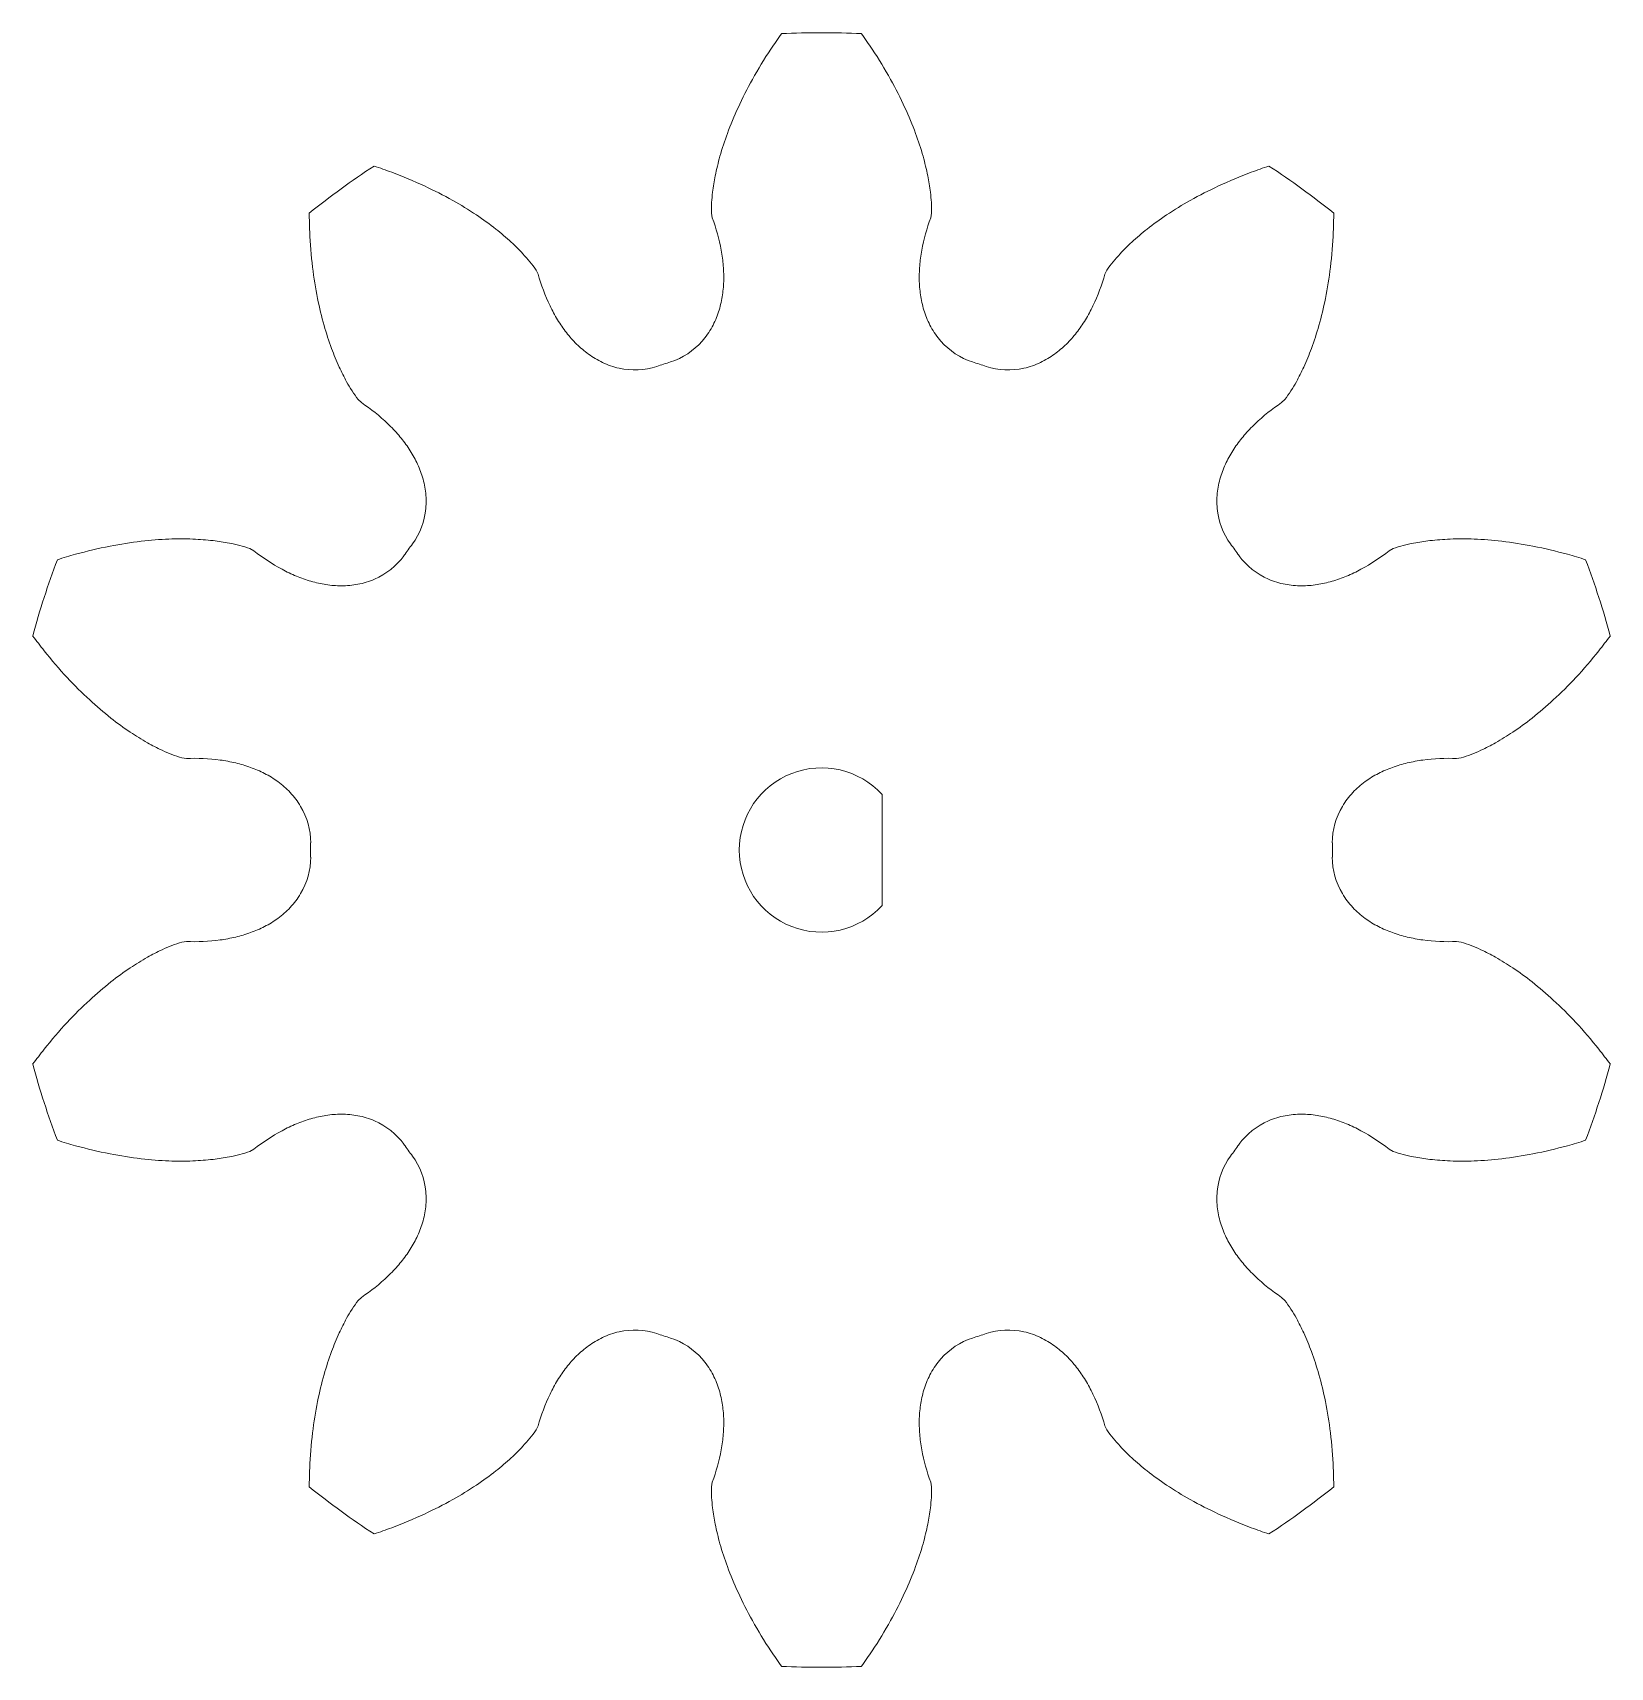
# Model space of a CAD drawing. Header units: inches. Extents: x 0.19 to 2.01, y 0.06 to 1.94.
import ezdxf

# ---------------------------------------------------------------- set-up
doc = ezdxf.new("R2010")
doc.units = ezdxf.units.IN
doc.header["$MEASUREMENT"] = 0
doc.layers.add('Cut', color=1, linetype='Continuous', lineweight=0, true_color=0xff0000)

msp = doc.modelspace()

# ---------------------------------------------------------------- linework, layer by layer
at = {"layer": 'Cut', "color": 1, "linetype": 'Continuous', "lineweight": 0, "true_color": 0xff0000}
for p, q in [((0.9728, 1.7361), (0.9738, 1.731)), ((1.2262, 1.731), (1.2272, 1.7361)), ((0.7724, 1.6656), (0.7702, 1.6703)), ((1.4298, 1.6703), (1.4276, 1.6656)), ((0.5644, 1.5207), (0.5682, 1.5172)), ((1.6318, 1.5172), (1.6356, 1.5207)), ((0.4438, 1.3459), (0.4393, 1.3484)), ((1.7607, 1.3484), (1.7562, 1.3459)), ((0.3607, 1.1065), (0.3658, 1.1058)), ((1.8342, 1.1058), (1.8393, 1.1065)), ((1.17, 0.9358), (1.17, 1.0642)), ((0.3658, 0.8942), (0.3607, 0.8935)), ((1.8393, 0.8935), (1.8342, 0.8942)), ((0.4393, 0.6516), (0.4438, 0.6541)), ((1.7562, 0.6541), (1.7607, 0.6516)), ((0.5682, 0.4828), (0.5644, 0.4793)), ((1.6356, 0.4793), (1.6318, 0.4828)), ((0.7702, 0.3297), (0.7724, 0.3344)), ((1.4276, 0.3344), (1.4298, 0.3297)), ((0.9738, 0.269), (0.9728, 0.2639)), ((1.2272, 0.2639), (1.2262, 0.269))]:
    msp.add_line(p, q, dxfattribs=at)
for radius, start, end in [(0.9449, 87.1938, 92.8062), (0.9449, 123.1938, 128.8062), (0.9449, 51.1938, 56.8062), (0.5906, 107.1948, 108.8052), (0.5906, 71.1948, 72.8052), (0.5906, 143.1948, 144.8052), (0.5906, 35.1948, 36.8052), (0.9449, 159.1938, 164.8062), (0.9449, 15.1938, 20.8062), (0.5906, 179.1948, 180.8052), (0.5906, 359.1948, 0.8052), (0.9449, 195.1938, 200.8062), (0.9449, 339.1938, 344.8062), (0.5906, 215.1948, 216.8052), (0.5906, 323.1948, 324.8052), (0.5906, 251.1948, 252.8052), (0.5906, 287.1948, 288.8052), (0.9449, 231.1938, 236.8062), (0.9449, 303.1938, 308.8062), (0.9449, 267.1938, 272.8062)]:
    msp.add_arc((1.1, 1), radius, start, end, dxfattribs=at)
at = {"layer": 'Cut'}
msp.add_arc((1.1, 1), 0.095, 42.5369, 317.4631, dxfattribs=at)
at = {"layer": 'Cut', "color": 1, "linetype": 'Continuous', "lineweight": 0, "true_color": 0xff0000}
for points, knots in [([(1.0537, 1.9437), (1.0495, 1.9378), (1.0376, 1.9206), (1.0204, 1.8923), (1.0038, 1.8597), (0.9914, 1.8299), (0.9827, 1.8035), (0.9772, 1.7808), (0.9735, 1.7588), (0.9726, 1.7443), (0.9728, 1.7361)], [0.2450641, 0.2450641, 0.2450641, 0.2450641, 0.3177538, 0.4545519, 0.5766307, 0.6839903, 0.7766307, 0.8545518, 0.9177538, 1, 1, 1, 1]), ([(1.2272, 1.7361), (1.2274, 1.7443), (1.2265, 1.7588), (1.2228, 1.7808), (1.2173, 1.8035), (1.2086, 1.8299), (1.1962, 1.8597), (1.1796, 1.8923), (1.1624, 1.9206), (1.1505, 1.9378), (1.1463, 1.9437)], [0, 0, 0, 0, 0.0822462, 0.1454482, 0.2233693, 0.3160097, 0.4233693, 0.5454481, 0.6822462, 0.7549359, 0.7549359, 0.7549359, 0.7549359]), ([(0.7702, 1.6703), (0.7656, 1.677), (0.7563, 1.6882), (0.7404, 1.7039), (0.7226, 1.719), (0.7, 1.7353), (0.6726, 1.7521), (0.6399, 1.7687), (0.6093, 1.7815), (0.5896, 1.7884), (0.5827, 1.7907)], [0, 0, 0, 0, 0.0822462, 0.1454482, 0.2233693, 0.3160097, 0.4233693, 0.5454481, 0.6822462, 0.7549359, 0.7549359, 0.7549359, 0.7549359]), ([(1.6173, 1.7907), (1.6104, 1.7884), (1.5907, 1.7815), (1.5601, 1.7687), (1.5274, 1.7521), (1.5, 1.7353), (1.4774, 1.719), (1.4596, 1.7039), (1.4437, 1.6882), (1.4344, 1.677), (1.4298, 1.6703)], [0.2450641, 0.2450641, 0.2450641, 0.2450641, 0.3177538, 0.4545519, 0.5766307, 0.6839903, 0.7766307, 0.8545518, 0.9177538, 1, 1, 1, 1]), ([(0.5079, 1.7363), (0.5079, 1.7291), (0.5084, 1.7081), (0.5111, 1.6751), (0.5168, 1.6389), (0.5243, 1.6076), (0.5328, 1.5812), (0.5417, 1.5595), (0.5517, 1.5396), (0.5594, 1.5272), (0.5644, 1.5207)], [0.2450641, 0.2450641, 0.2450641, 0.2450641, 0.3177538, 0.4545519, 0.5766307, 0.6839903, 0.7766307, 0.8545518, 0.9177538, 1, 1, 1, 1]), ([(0.9738, 1.731), (0.9782, 1.7188), (0.9834, 1.7003), (0.9868, 1.6754), (0.9873, 1.6573), (0.9856, 1.6395), (0.9814, 1.6217), (0.9739, 1.6041), (0.958, 1.5811), (0.9395, 1.5686), (0.9254, 1.5642)], [0, 0, 0, 0, 0.2001255, 0.2943484, 0.386168, 0.4772314, 0.5697454, 0.6664499, 0.7701126, 0.9964459, 0.9964459, 0.9964459, 0.9964459]), ([(1.2746, 1.5642), (1.2605, 1.5686), (1.242, 1.5811), (1.2261, 1.6041), (1.2186, 1.6217), (1.2144, 1.6395), (1.2127, 1.6573), (1.2132, 1.6754), (1.2166, 1.7003), (1.2218, 1.7188), (1.2262, 1.731)], [0.0035541, 0.0035541, 0.0035541, 0.0035541, 0.2298874, 0.3335501, 0.4302546, 0.5227686, 0.613832, 0.7056516, 0.7998745, 1, 1, 1, 1]), ([(1.6356, 1.5207), (1.6406, 1.5272), (1.6483, 1.5396), (1.6583, 1.5595), (1.6672, 1.5812), (1.6757, 1.6076), (1.6832, 1.6389), (1.6889, 1.6751), (1.6916, 1.7081), (1.6921, 1.7291), (1.6921, 1.7363)], [0, 0, 0, 0, 0.0822462, 0.1454482, 0.2233693, 0.3160097, 0.4233693, 0.5454481, 0.6822462, 0.7549359, 0.7549359, 0.7549359, 0.7549359]), ([(0.9096, 1.559), (0.8956, 1.5543), (0.8734, 1.5536), (0.847, 1.5628), (0.8305, 1.5727), (0.8167, 1.5846), (0.8048, 1.598), (0.7946, 1.6129), (0.7827, 1.6351), (0.776, 1.6531), (0.7724, 1.6656)], [0.0035541, 0.0035541, 0.0035541, 0.0035541, 0.2298874, 0.3335501, 0.4302546, 0.5227686, 0.613832, 0.7056516, 0.7998745, 1, 1, 1, 1]), ([(1.4276, 1.6656), (1.424, 1.6531), (1.4173, 1.6351), (1.4054, 1.6129), (1.3952, 1.598), (1.3833, 1.5846), (1.3695, 1.5727), (1.353, 1.5628), (1.3266, 1.5536), (1.3044, 1.5543), (1.2904, 1.559)], [0, 0, 0, 0, 0.2001255, 0.2943484, 0.386168, 0.4772314, 0.5697454, 0.6664499, 0.7701126, 0.9964459, 0.9964459, 0.9964459, 0.9964459]), ([(0.5682, 1.5172), (0.579, 1.5099), (0.5941, 1.498), (0.6114, 1.4798), (0.6224, 1.4655), (0.6316, 1.4501), (0.6386, 1.4332), (0.6429, 1.4146), (0.6435, 1.3866), (0.636, 1.3657), (0.6272, 1.3538)], [0, 0, 0, 0, 0.2001255, 0.2943484, 0.386168, 0.4772314, 0.5697454, 0.6664499, 0.7701126, 0.9964459, 0.9964459, 0.9964459, 0.9964459]), ([(1.5728, 1.3538), (1.564, 1.3657), (1.5565, 1.3866), (1.5571, 1.4146), (1.5614, 1.4332), (1.5684, 1.4501), (1.5776, 1.4655), (1.5886, 1.4798), (1.6059, 1.498), (1.621, 1.5099), (1.6318, 1.5172)], [0.0035541, 0.0035541, 0.0035541, 0.0035541, 0.2298874, 0.3335501, 0.4302546, 0.5227686, 0.613832, 0.7056516, 0.7998745, 1, 1, 1, 1]), ([(0.4393, 1.3484), (0.4315, 1.3512), (0.4174, 1.3548), (0.3953, 1.3581), (0.372, 1.3598), (0.3442, 1.3598), (0.3121, 1.3572), (0.276, 1.3515), (0.2437, 1.3438), (0.2237, 1.3378), (0.2167, 1.3356)], [0, 0, 0, 0, 0.0822462, 0.1454482, 0.2233693, 0.3160097, 0.4233693, 0.5454481, 0.6822462, 0.7549359, 0.7549359, 0.7549359, 0.7549359]), ([(0.6174, 1.3404), (0.6088, 1.3283), (0.5912, 1.3147), (0.5645, 1.3066), (0.5454, 1.3049), (0.5272, 1.3064), (0.5097, 1.3103), (0.4927, 1.3164), (0.47, 1.3273), (0.454, 1.3379), (0.4438, 1.3459)], [0.0035541, 0.0035541, 0.0035541, 0.0035541, 0.2298874, 0.3335501, 0.4302546, 0.5227686, 0.613832, 0.7056516, 0.7998745, 1, 1, 1, 1]), ([(1.7562, 1.3459), (1.746, 1.3379), (1.73, 1.3273), (1.7073, 1.3164), (1.6903, 1.3103), (1.6728, 1.3064), (1.6546, 1.3049), (1.6355, 1.3066), (1.6088, 1.3147), (1.5912, 1.3283), (1.5826, 1.3404)], [0, 0, 0, 0, 0.2001255, 0.2943484, 0.386168, 0.4772314, 0.5697454, 0.6664499, 0.7701126, 0.9964459, 0.9964459, 0.9964459, 0.9964459]), ([(1.9833, 1.3356), (1.9763, 1.3378), (1.9563, 1.3438), (1.924, 1.3515), (1.8879, 1.3572), (1.8558, 1.3598), (1.828, 1.3598), (1.8047, 1.3581), (1.7826, 1.3548), (1.7685, 1.3512), (1.7607, 1.3484)], [0.2450641, 0.2450641, 0.2450641, 0.2450641, 0.3177538, 0.4545519, 0.5766307, 0.6839903, 0.7766307, 0.8545518, 0.9177538, 1, 1, 1, 1]), ([(0.1881, 1.2476), (0.1925, 1.2418), (0.2052, 1.2252), (0.2267, 1.2), (0.2527, 1.1741), (0.2771, 1.1532), (0.2995, 1.1368), (0.3194, 1.1245), (0.3392, 1.1142), (0.3528, 1.1088), (0.3607, 1.1065)], [0.2450641, 0.2450641, 0.2450641, 0.2450641, 0.3177538, 0.4545519, 0.5766307, 0.6839903, 0.7766307, 0.8545518, 0.9177538, 1, 1, 1, 1]), ([(1.8393, 1.1065), (1.8472, 1.1088), (1.8608, 1.1142), (1.8806, 1.1245), (1.9005, 1.1368), (1.9229, 1.1532), (1.9473, 1.1741), (1.9733, 1.2), (1.9948, 1.2252), (2.0075, 1.2418), (2.0119, 1.2476)], [0, 0, 0, 0, 0.0822462, 0.1454482, 0.2233693, 0.3160097, 0.4233693, 0.5454481, 0.6822462, 0.7549359, 0.7549359, 0.7549359, 0.7549359]), ([(0.3658, 1.1058), (0.3788, 1.1063), (0.398, 1.1055), (0.4227, 1.101), (0.44, 1.0959), (0.4565, 1.0888), (0.4721, 1.0793), (0.4865, 1.0667), (0.5035, 1.0445), (0.5096, 1.0231), (0.5095, 1.0083)], [0, 0, 0, 0, 0.2001255, 0.2943484, 0.386168, 0.4772314, 0.5697454, 0.6664499, 0.7701126, 0.9964459, 0.9964459, 0.9964459, 0.9964459]), ([(1.6905, 1.0083), (1.6904, 1.0231), (1.6965, 1.0445), (1.7135, 1.0667), (1.7279, 1.0793), (1.7435, 1.0888), (1.76, 1.0959), (1.7773, 1.101), (1.802, 1.1055), (1.8212, 1.1063), (1.8342, 1.1058)], [0.0035541, 0.0035541, 0.0035541, 0.0035541, 0.2298874, 0.3335501, 0.4302546, 0.5227686, 0.613832, 0.7056516, 0.7998745, 1, 1, 1, 1]), ([(0.5095, 0.9917), (0.5096, 0.9769), (0.5035, 0.9555), (0.4865, 0.9333), (0.4721, 0.9207), (0.4565, 0.9112), (0.44, 0.9041), (0.4227, 0.899), (0.398, 0.8945), (0.3788, 0.8937), (0.3658, 0.8942)], [0.0035541, 0.0035541, 0.0035541, 0.0035541, 0.2298874, 0.3335501, 0.4302546, 0.5227686, 0.613832, 0.7056516, 0.7998745, 1, 1, 1, 1]), ([(1.8342, 0.8942), (1.8212, 0.8937), (1.802, 0.8945), (1.7773, 0.899), (1.76, 0.9041), (1.7435, 0.9112), (1.7279, 0.9207), (1.7135, 0.9333), (1.6965, 0.9555), (1.6904, 0.9769), (1.6905, 0.9917)], [0, 0, 0, 0, 0.2001255, 0.2943484, 0.386168, 0.4772314, 0.5697454, 0.6664499, 0.7701126, 0.9964459, 0.9964459, 0.9964459, 0.9964459]), ([(0.3607, 0.8935), (0.3528, 0.8912), (0.3392, 0.8858), (0.3194, 0.8755), (0.2995, 0.8632), (0.2771, 0.8468), (0.2527, 0.8259), (0.2267, 0.8), (0.2052, 0.7748), (0.1925, 0.7582), (0.1881, 0.7524)], [0, 0, 0, 0, 0.0822462, 0.1454482, 0.2233693, 0.3160097, 0.4233693, 0.5454481, 0.6822462, 0.7549359, 0.7549359, 0.7549359, 0.7549359]), ([(2.0119, 0.7524), (2.0075, 0.7582), (1.9948, 0.7748), (1.9733, 0.8), (1.9473, 0.8259), (1.9229, 0.8468), (1.9005, 0.8632), (1.8806, 0.8755), (1.8608, 0.8858), (1.8472, 0.8912), (1.8393, 0.8935)], [0.2450641, 0.2450641, 0.2450641, 0.2450641, 0.3177538, 0.4545519, 0.5766307, 0.6839903, 0.7766307, 0.8545518, 0.9177538, 1, 1, 1, 1]), ([(0.4438, 0.6541), (0.454, 0.6621), (0.47, 0.6727), (0.4927, 0.6836), (0.5097, 0.6897), (0.5272, 0.6936), (0.5454, 0.6951), (0.5645, 0.6934), (0.5912, 0.6853), (0.6088, 0.6717), (0.6174, 0.6596)], [0, 0, 0, 0, 0.2001255, 0.2943484, 0.386168, 0.4772314, 0.5697454, 0.6664499, 0.7701126, 0.9964459, 0.9964459, 0.9964459, 0.9964459]), ([(1.5826, 0.6596), (1.5912, 0.6717), (1.6088, 0.6853), (1.6355, 0.6934), (1.6546, 0.6951), (1.6728, 0.6936), (1.6903, 0.6897), (1.7073, 0.6836), (1.73, 0.6727), (1.746, 0.6621), (1.7562, 0.6541)], [0.0035541, 0.0035541, 0.0035541, 0.0035541, 0.2298874, 0.3335501, 0.4302546, 0.5227686, 0.613832, 0.7056516, 0.7998745, 1, 1, 1, 1]), ([(0.2167, 0.6644), (0.2237, 0.6622), (0.2437, 0.6562), (0.276, 0.6485), (0.3121, 0.6428), (0.3442, 0.6402), (0.372, 0.6402), (0.3953, 0.6419), (0.4174, 0.6452), (0.4315, 0.6488), (0.4393, 0.6516)], [0.2450641, 0.2450641, 0.2450641, 0.2450641, 0.3177538, 0.4545519, 0.5766307, 0.6839903, 0.7766307, 0.8545518, 0.9177538, 1, 1, 1, 1]), ([(1.7607, 0.6516), (1.7685, 0.6488), (1.7826, 0.6452), (1.8047, 0.6419), (1.828, 0.6402), (1.8558, 0.6402), (1.8879, 0.6428), (1.924, 0.6485), (1.9563, 0.6562), (1.9763, 0.6622), (1.9833, 0.6644)], [0, 0, 0, 0, 0.0822462, 0.1454482, 0.2233693, 0.3160097, 0.4233693, 0.5454481, 0.6822462, 0.7549359, 0.7549359, 0.7549359, 0.7549359]), ([(0.6272, 0.6462), (0.636, 0.6343), (0.6435, 0.6134), (0.6429, 0.5854), (0.6386, 0.5668), (0.6316, 0.5499), (0.6224, 0.5345), (0.6114, 0.5202), (0.5941, 0.502), (0.579, 0.4901), (0.5682, 0.4828)], [0.0035541, 0.0035541, 0.0035541, 0.0035541, 0.2298874, 0.3335501, 0.4302546, 0.5227686, 0.613832, 0.7056516, 0.7998745, 1, 1, 1, 1]), ([(1.6318, 0.4828), (1.621, 0.4901), (1.6059, 0.502), (1.5886, 0.5202), (1.5776, 0.5345), (1.5684, 0.5499), (1.5614, 0.5668), (1.5571, 0.5854), (1.5565, 0.6134), (1.564, 0.6343), (1.5728, 0.6462)], [0, 0, 0, 0, 0.2001255, 0.2943484, 0.386168, 0.4772314, 0.5697454, 0.6664499, 0.7701126, 0.9964459, 0.9964459, 0.9964459, 0.9964459]), ([(0.5644, 0.4793), (0.5594, 0.4728), (0.5517, 0.4604), (0.5417, 0.4405), (0.5328, 0.4188), (0.5243, 0.3924), (0.5168, 0.3611), (0.5111, 0.3249), (0.5084, 0.2919), (0.5079, 0.2709), (0.5079, 0.2637)], [0, 0, 0, 0, 0.0822462, 0.1454482, 0.2233693, 0.3160097, 0.4233693, 0.5454481, 0.6822462, 0.7549359, 0.7549359, 0.7549359, 0.7549359]), ([(1.6921, 0.2637), (1.6921, 0.2709), (1.6916, 0.2919), (1.6889, 0.3249), (1.6832, 0.3611), (1.6757, 0.3924), (1.6672, 0.4188), (1.6583, 0.4405), (1.6483, 0.4604), (1.6406, 0.4728), (1.6356, 0.4793)], [0.2450641, 0.2450641, 0.2450641, 0.2450641, 0.3177538, 0.4545519, 0.5766307, 0.6839903, 0.7766307, 0.8545518, 0.9177538, 1, 1, 1, 1]), ([(0.7724, 0.3344), (0.776, 0.3469), (0.7827, 0.3649), (0.7946, 0.3871), (0.8048, 0.402), (0.8167, 0.4154), (0.8305, 0.4273), (0.847, 0.4372), (0.8734, 0.4464), (0.8956, 0.4457), (0.9096, 0.441)], [0, 0, 0, 0, 0.2001255, 0.2943484, 0.386168, 0.4772314, 0.5697454, 0.6664499, 0.7701126, 0.9964459, 0.9964459, 0.9964459, 0.9964459]), ([(0.9254, 0.4358), (0.9395, 0.4314), (0.958, 0.4189), (0.9739, 0.3959), (0.9814, 0.3783), (0.9856, 0.3605), (0.9873, 0.3427), (0.9868, 0.3246), (0.9834, 0.2997), (0.9782, 0.2812), (0.9738, 0.269)], [0.0035541, 0.0035541, 0.0035541, 0.0035541, 0.2298874, 0.3335501, 0.4302546, 0.5227686, 0.613832, 0.7056516, 0.7998745, 1, 1, 1, 1]), ([(1.2262, 0.269), (1.2218, 0.2812), (1.2166, 0.2997), (1.2132, 0.3246), (1.2127, 0.3427), (1.2144, 0.3605), (1.2186, 0.3783), (1.2261, 0.3959), (1.242, 0.4189), (1.2605, 0.4314), (1.2746, 0.4358)], [0, 0, 0, 0, 0.2001255, 0.2943484, 0.386168, 0.4772314, 0.5697454, 0.6664499, 0.7701126, 0.9964459, 0.9964459, 0.9964459, 0.9964459]), ([(1.2904, 0.441), (1.3044, 0.4457), (1.3266, 0.4464), (1.353, 0.4372), (1.3695, 0.4273), (1.3833, 0.4154), (1.3952, 0.402), (1.4054, 0.3871), (1.4173, 0.3649), (1.424, 0.3469), (1.4276, 0.3344)], [0.0035541, 0.0035541, 0.0035541, 0.0035541, 0.2298874, 0.3335501, 0.4302546, 0.5227686, 0.613832, 0.7056516, 0.7998745, 1, 1, 1, 1]), ([(0.5827, 0.2093), (0.5896, 0.2116), (0.6093, 0.2185), (0.6399, 0.2313), (0.6726, 0.2479), (0.7, 0.2647), (0.7226, 0.281), (0.7404, 0.2961), (0.7563, 0.3118), (0.7656, 0.323), (0.7702, 0.3297)], [0.2450641, 0.2450641, 0.2450641, 0.2450641, 0.3177538, 0.4545519, 0.5766307, 0.6839903, 0.7766307, 0.8545518, 0.9177538, 1, 1, 1, 1]), ([(1.4298, 0.3297), (1.4344, 0.323), (1.4437, 0.3118), (1.4596, 0.2961), (1.4774, 0.281), (1.5, 0.2647), (1.5274, 0.2479), (1.5601, 0.2313), (1.5907, 0.2185), (1.6104, 0.2116), (1.6173, 0.2093)], [0, 0, 0, 0, 0.0822462, 0.1454482, 0.2233693, 0.3160097, 0.4233693, 0.5454481, 0.6822462, 0.7549359, 0.7549359, 0.7549359, 0.7549359]), ([(0.9728, 0.2639), (0.9726, 0.2557), (0.9735, 0.2412), (0.9772, 0.2192), (0.9827, 0.1965), (0.9914, 0.1701), (1.0038, 0.1403), (1.0204, 0.1077), (1.0376, 0.0794), (1.0495, 0.0622), (1.0537, 0.0563)], [0, 0, 0, 0, 0.0822462, 0.1454482, 0.2233693, 0.3160097, 0.4233693, 0.5454481, 0.6822462, 0.7549359, 0.7549359, 0.7549359, 0.7549359]), ([(1.1463, 0.0563), (1.1505, 0.0622), (1.1624, 0.0794), (1.1796, 0.1077), (1.1962, 0.1403), (1.2086, 0.1701), (1.2173, 0.1965), (1.2228, 0.2192), (1.2265, 0.2412), (1.2274, 0.2557), (1.2272, 0.2639)], [0.2450641, 0.2450641, 0.2450641, 0.2450641, 0.3177538, 0.4545519, 0.5766307, 0.6839903, 0.7766307, 0.8545518, 0.9177538, 1, 1, 1, 1])]:
    msp.add_open_spline(points, degree=3, knots=knots, dxfattribs=at)

doc.saveas('drawing.dxf')
